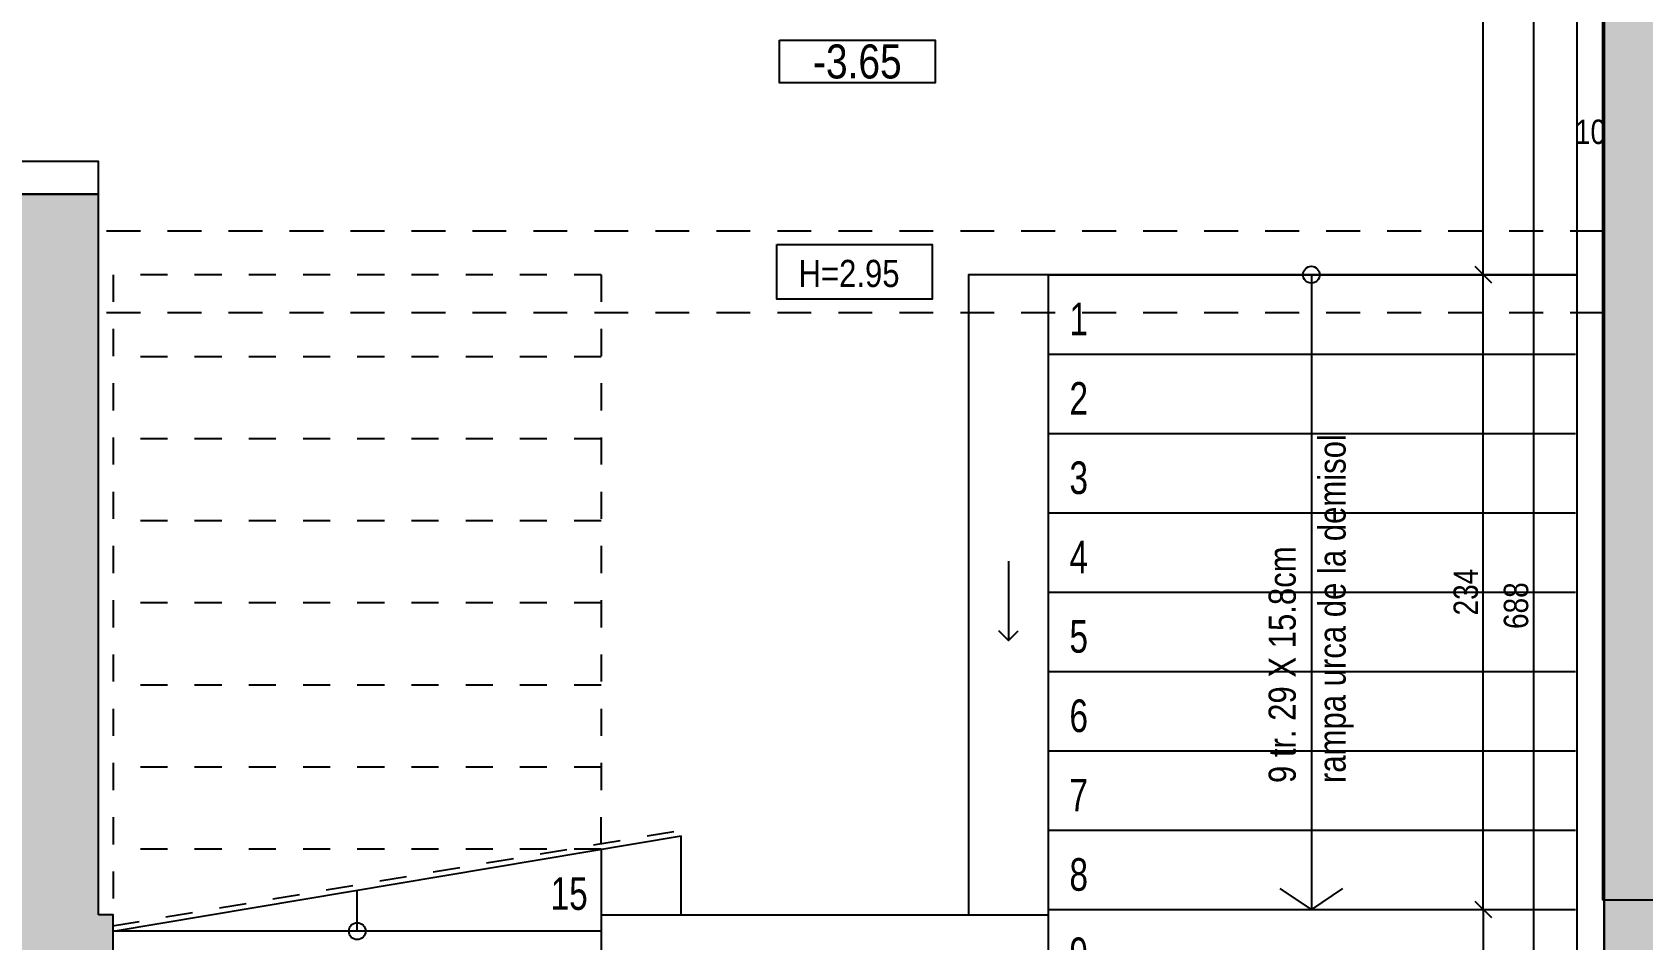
# Model space of a CAD drawing. Header units: metres. Extents: x 493 to 630, y -132 to -15.
# Drawn here: x 547.99 to 553.93, y -89.27 to -85.92 of the extents above; entities that cross this region are included whole.
import ezdxf
from ezdxf.enums import TextEntityAlignment as Align

# ---------------------------------------------------------------- set-up
doc = ezdxf.new("R2010")
doc.units = ezdxf.units.M
doc.header["$MEASUREMENT"] = 0
doc.header["$PDMODE"] = 3
doc.linetypes.add('HIDDEN', pattern=[0.375, 0.25, -0.125])
doc.linetypes.add('HIDDEN2', pattern=[0.1875, 0.125, -0.0625])
for name, color, linetype in [('a_caramida', 2, 'Continuous'), ('a_cote_50', 9, 'Continuous'), ('a_cote_nivel', 9, 'Continuous'), ('a_grinzi', 253, 'HIDDEN'), ('a_indicatii', 7, 'Continuous'), ('a_indicatii_text', 7, 'Continuous'), ('a_pereti_hasuri', 253, 'Continuous'), ('a_punctat', 40, 'HIDDEN2'), ('a_scari', 3, 'Continuous'), ('a_tamplarie_usi', 6, 'Continuous'), ('a_text', 7, 'Continuous'), ('a_vederi', 74, 'Continuous')]:
    doc.layers.add(name, color=color, linetype=linetype)
doc.styles.add('ROMANS', font='ROMANS.shx', dxfattribs={"width": 0.75})
doc.styles.get("Standard").update_dxf_attribs({"font": 'ARIALN.TTF'})
doc.styles.add('Swiss Condensed Light', font='swisscl.ttf')
doc.dimstyles.new('50 cote', dxfattribs={"dimtxt": 0.09, "dimasz": 0.06, "dimexe": 0, "dimexo": 0, "dimgap": 0.018, "dimtad": 1, "dimdec": 1, "dimlfac": 100, "dimrnd": 0.5, "dimdsep": 46, "dimtxsty": 'Standard', "dimblk": 'OBLIQUE', "dimcen": 0.00045, "dimclrd": 256, "dimclrt": 4, "dimadec": 1, "dimazin": 0, "dimtfac": 1, "dimtdec": 1, "dimtix": 1, "dimtofl": 0, "dimtmove": 0, "dimatfit": 3, "dimldrblk": 'OBLIQUE', "dimfxl": 0, "dimtolj": 1, "dimtzin": 0, "dimarcsym": 0})
pattern_1 = [(45, (-4876.954644, 8292.469365), (-0.04419417382, 0.04419417382), []), (45, (-4876.91045, 8292.469365), (-0.04419417382, 0.04419417382), [0.03125, -0.015625])]

# ---------------------------------------------------------------- blocks, each defined once
blk = doc.blocks.new('COTE_NIVEL_DRAFT')
at = {"layer": 'a_cote_nivel'}
blk.add_lwpolyline([(-27.5, -2.5), (27.5, -2.5), (27.5, -17.5), (-27.5, -17.5)], close=True, dxfattribs=at)
blk = doc.blocks.new('cota nivel')
at = {"layer": 'a_cote_nivel', "xscale": 1.272727272727934, "yscale": 1.272727272727934, "zscale": 1.272727272727934}
blk.add_blockref('COTE_NIVEL_DRAFT', (0, 12.73), dxfattribs=at)
at = {"layer": 'a_cote_nivel', "style": 'ROMANS', "width": 0.6}
blk.add_attdef('COTA', text='', height=15.27, dxfattribs=at).set_placement((0, 0), align=Align.MIDDLE_CENTER)
blk = doc.blocks.new('_Oblique')
at = {"color": 0, "linetype": 'ByBlock', "lineweight": -2}
blk.add_line((-0.5, -0.5), (0.5, 0.5), dxfattribs=at)
blk = doc.blocks.new('*D945')
at = {"layer": 'a_cote_50', "lineweight": -2, "ltscale": 0.3}
blk.add_line((553.3445, -89.1571), (553.3445, -91.4771), dxfattribs=at)
at = {"layer": 'Defpoints', "color": 0, "ltscale": 0.3}
for p in [(553.6853, -89.1571), (553.3445, -91.4771), (553.6853, -91.4771)]:
    blk.add_point(p, dxfattribs=at)
at = {"layer": 'a_cote_50', "lineweight": -2, "ltscale": 0.3, "xscale": 0.06, "yscale": 0.06, "zscale": 0.06}
for p, rotation in [((553.3445, -89.1571), 90), ((553.3445, -91.4771), 270)]:
    blk.add_blockref('_Oblique', p, dxfattribs=dict(at, rotation=rotation))
at = {"layer": 'a_cote_50', "color": 4, "ltscale": 0.3, "insert": (553.2805, -90.3171), "char_height": 0.09, "attachment_point": 5, "rotation": 90}
blk.add_mtext('\\A1;232', dxfattribs=at)
blk = doc.blocks.new('*D946')
at = {"layer": 'a_cote_50', "lineweight": -2, "ltscale": 0.3}
blk.add_line((553.3445, -89.1571), (553.3445, -86.8171), dxfattribs=at)
at = {"layer": 'Defpoints', "color": 0, "ltscale": 0.3}
for p in [(553.3253, -86.8171), (553.3445, -86.8171), (553.6853, -89.1571)]:
    blk.add_point(p, dxfattribs=at)
at = {"layer": 'a_cote_50', "lineweight": -2, "ltscale": 0.3, "xscale": 0.06, "yscale": 0.06, "zscale": 0.06}
for p, rotation in [((553.3445, -86.8171), 90), ((553.3445, -89.1571), 270)]:
    blk.add_blockref('_Oblique', p, dxfattribs=dict(at, rotation=rotation))
at = {"layer": 'a_cote_50', "color": 4, "ltscale": 0.3, "insert": (553.2805, -87.9871), "char_height": 0.09, "attachment_point": 5, "rotation": 90}
blk.add_mtext('\\A1;234', dxfattribs=at)
blk = doc.blocks.new('*D947')
at = {"layer": 'a_cote_50', "lineweight": -2, "ltscale": 0.3}
blk.add_line((553.3445, -86.8171), (553.3445, -84.5971), dxfattribs=at)
at = {"layer": 'Defpoints', "color": 0, "ltscale": 0.3}
for p in [(553.3445, -84.5971), (553.3636, -84.5971), (553.3253, -86.8171)]:
    blk.add_point(p, dxfattribs=at)
at = {"layer": 'a_cote_50', "lineweight": -2, "ltscale": 0.3, "xscale": 0.06, "yscale": 0.06, "zscale": 0.06}
for p, rotation in [((553.3445, -84.5971), 90), ((553.3445, -86.8171), 270)]:
    blk.add_blockref('_Oblique', p, dxfattribs=dict(at, rotation=rotation))
at = {"layer": 'a_cote_50', "color": 4, "ltscale": 0.3, "insert": (553.2813, -85.7071), "char_height": 0.09, "attachment_point": 5, "rotation": 90}
blk.add_mtext('\\A1;222', dxfattribs=at)
blk = doc.blocks.new('*D948')
at = {"layer": 'a_cote_50', "lineweight": -2, "ltscale": 0.3}
blk.add_line((553.53, -84.5971), (553.53, -91.4771), dxfattribs=at)
at = {"layer": 'Defpoints', "color": 0, "ltscale": 0.3}
for p in [(553.6903, -84.5971), (553.53, -91.4771), (553.6853, -91.4771)]:
    blk.add_point(p, dxfattribs=at)
at = {"layer": 'a_cote_50', "lineweight": -2, "ltscale": 0.3, "xscale": 0.06, "yscale": 0.06, "zscale": 0.06}
for p, rotation in [((553.53, -84.5971), 90), ((553.53, -91.4771), 270)]:
    blk.add_blockref('_Oblique', p, dxfattribs=dict(at, rotation=rotation))
at = {"layer": 'a_cote_50', "color": 4, "ltscale": 0.3, "insert": (553.466, -88.0371), "char_height": 0.09, "attachment_point": 5, "rotation": 90}
blk.add_mtext('\\A1;688', dxfattribs=at)
blk = doc.blocks.new('*D959')
at = {"layer": 'Defpoints', "color": 0, "ltscale": 0.3}
for p in [(553.6903, -86.3548), (553.6903, -86.5172), (553.7903, -86.5172)]:
    blk.add_point(p, dxfattribs=at)
at = {"layer": 'a_cote_50', "color": 4, "ltscale": 0.3, "insert": (553.7403, -86.2908), "char_height": 0.09, "attachment_point": 5}
blk.add_mtext('\\A1;10', dxfattribs=at)

msp = doc.modelspace()

# ---------------------------------------------------------------- hatches: boundary and pattern name
at = {"layer": 'a_pereti_hasuri', "ltscale": 0.3}
h = msp.add_hatch(dxfattribs=at)
h.set_pattern_fill('ANSI33', color=256, scale=0.25, style=0)
h.set_pattern_definition(pattern_1)
h.paths.add_polyline_path([(553.4293, -92.7946), (553.4293, -91.8771), (553.7903, -91.8771), (553.7903, -84.5971), (553.0553, -84.5971), (553.0553, -84.0896), (553.7853, -84.0896), (553.7853, -82.3896), (553.8353, -82.3896), (553.8353, -82.0846), (554.2605, -82.0846), (554.2605, -82.3846), (554.4755, -82.3846), (554.4755, -82.7846), (554.6355, -82.7846), (554.6355, -82.9846), (554.6355, -83.0596), (554.2203, -83.0596), (554.2203, -85.6896), (554.0953, -85.6896), (554.0953, -89.3896), (554.2153, -89.3896), (554.2153, -91.7096), (554.6203, -91.7096), (554.6203, -92.0096), (554.6203, -92.2996), (554.6203, -92.7946)])
h = msp.add_hatch(dxfattribs=at)
h.set_pattern_fill('ANSI33', color=256, scale=0.25, style=0)
h.set_pattern_definition(pattern_1)
h.paths.add_polyline_path([(548.2353, -89.1771), (548.2353, -86.5196), (547.4783, -86.5196), (547.4783, -87.0246), (541.6383, -87.0246), (541.6383, -88.7646), (541.7233, -88.7646), (542.0233, -88.7646), (542.0233, -88.0896), (541.7233, -88.0896), (541.7233, -87.1194), (542.0233, -87.1194), (547.7733, -87.1194), (547.7733, -91.9194), (547.5483, -91.9194), (547.5483, -92.0794), (547.3283, -92.0794), (547.3283, -92.7946), (548.3633, -92.7946), (548.3633, -91.8771), (548.1653, -91.8771), (548.1653, -89.4571), (548.2903, -89.4571), (548.2903, -89.1771)])

# ---------------------------------------------------------------- linework, layer by layer
at = {"layer": 'a_caramida', "ltscale": 0.3}
msp.add_lwpolyline([(554.0953, -85.6896), (554.0953, -89.3896), (554.2153, -89.3896), (554.2153, -91.7096), (554.6203, -91.7096), (554.6203, -92.0096), (554.6203, -92.2996), (554.6203, -92.7946), (553.4293, -92.7946), (553.4293, -91.8771), (553.7903, -91.8771), (553.7903, -84.5971)], dxfattribs=at)
msp.add_lwpolyline([(548.2353, -89.1771), (548.2353, -86.5196), (547.4783, -86.5196), (547.4783, -87.0246), (541.6383, -87.0246), (541.6383, -88.7646), (541.7233, -88.7646), (542.0233, -88.7646), (542.0233, -88.0896), (541.7233, -88.0896), (541.7233, -87.1194), (542.0233, -87.1194), (547.7733, -87.1194), (547.7733, -91.9194), (547.5483, -91.9194), (547.5483, -92.0794), (547.3283, -92.0794), (547.3283, -92.7946), (548.3633, -92.7946), (548.3633, -91.8771), (548.1653, -91.8771), (548.1653, -89.4571), (548.2903, -89.4571), (548.2903, -89.1771)], close=True, dxfattribs=at)
at = {"layer": 'a_cote_50', "ltscale": 0.3}
msp.add_line((551.5928, -88.1655), (551.5571, -88.1297), dxfattribs=at)
for points in [[(568.7453, -89.1211), (570.9453, -89.1211), (570.9453, -40.2745), (567.4818, -40.5631), (568.5645, -28.8028), (539.9527, -21.8688), (539.835, -22.3547), (536.1514, -21.462), (536.2469, -30.2915), (538.1811, -30.7603), (536.881, -36.125), (548.6367, -38.9739), (557.2625, -41.0914), (557.2618, -51.3164), (560.1356, -51.3166), (560.1356, -58.222), (560.1356, -71.7996), (557.2551, -71.7996), (557.3251, -78.5696), (553.7851, -78.5696), (553.7851, -89.1211), (570.9453, -89.1211)], [(553.7903, -84.5971), (553.7903, -91.4771)], [(551.5928, -87.873), (551.5928, -88.1655), (551.6285, -88.1297)]]:
    msp.add_lwpolyline(points, dxfattribs=at)
at = {"layer": 'a_grinzi', "ltscale": 0.5}
for points in [[(553.7903, -86.6571), (548.2353, -86.6571)], [(553.7903, -86.9571), (548.2353, -86.9571)]]:
    msp.add_lwpolyline(points, dxfattribs=at)
at = {"layer": 'a_punctat', "ltscale": 0.5}
msp.add_line((550.0903, -86.8171), (548.2903, -86.8171), dxfattribs=at)
for points in [[(548.2903, -86.8171), (548.2903, -89.1771)], [(550.0903, -86.8171), (550.0895, -88.9144)], [(550.0903, -87.1196), (548.2903, -87.1196)], [(550.0903, -87.4221), (548.2903, -87.4221)], [(550.0903, -87.7246), (548.2903, -87.7246)], [(550.0903, -88.0271), (548.2903, -88.0271)], [(550.0903, -88.3296), (548.2903, -88.3296)], [(550.0903, -88.6321), (548.2903, -88.6321)], [(548.287, -89.2174), (550.3853, -88.8647)], [(550.0903, -88.9346), (548.2903, -88.9346)]]:
    msp.add_lwpolyline(points, dxfattribs=at)
at = {"layer": 'a_scari', "ltscale": 0.3}
msp.add_line((552.7103, -86.8171), (552.7103, -89.1571), dxfattribs=at)
for points in [[(553.6853, -86.8171), (551.7353, -86.8171)], [(551.7403, -86.8171), (553.6903, -86.8171)], [(551.7403, -87.1096), (553.6853, -87.1096)], [(551.7403, -87.4021), (553.6853, -87.4021)], [(551.7403, -87.6946), (553.6853, -87.6946)], [(551.7403, -87.9871), (553.6853, -87.9871)], [(551.7403, -88.2796), (553.6853, -88.2796)], [(551.7403, -88.5721), (553.6853, -88.5721)], [(548.2903, -89.2371), (550.3853, -88.885)], [(551.7403, -88.8646), (553.6853, -88.8646)], [(549.1903, -89.2371), (549.1903, -89.0858)], [(551.7403, -89.1571), (553.6853, -89.1571)], [(550.0903, -89.2371), (548.2903, -89.2371)]]:
    msp.add_lwpolyline(points, dxfattribs=at)
at = {"layer": 'a_scari', "ltscale": 0.5}
msp.add_lwpolyline([(552.8255, -89.0801), (552.7103, -89.1571), (552.5951, -89.0801)], dxfattribs=at)
at = {"layer": 'a_scari', "ltscale": 0.3}
for centre in [(552.7103, -86.8171), (549.1903, -89.2371)]:
    msp.add_circle(centre, 0.031, dxfattribs=at)
at = {"layer": 'a_tamplarie_usi', "ltscale": 0.3}
msp.add_lwpolyline([(547.6483, -86.5196), (547.9583, -86.5196), (548.2353, -86.5196), (548.2353, -86.3996), (547.6483, -86.3996)], close=True, dxfattribs=at)
at = {"layer": 'a_text'}
msp.add_lwpolyline([(550.7378, -86.7056), (551.3118, -86.7056), (551.3118, -86.9069), (550.7378, -86.9069)], close=True, dxfattribs=at)
at = {"layer": 'a_vederi', "ltscale": 0.3}
for points in [[(553.7903, -84.5971), (553.7903, -91.4771), (553.7903, -91.5771), (553.6903, -91.5771), (548.2903, -91.5771), (548.1903, -91.5771), (548.1903, -89.4571)], [(553.6903, -84.5971), (553.6903, -91.4771), (548.2903, -91.4771), (548.2903, -89.2371)], [(550.0903, -88.9346), (550.0903, -89.4721), (551.7403, -89.4721), (551.7403, -86.8171), (551.4453, -86.8171), (551.4453, -89.1771)], [(550.3853, -89.1771), (550.3853, -88.885)], [(550.0903, -89.1771), (551.7403, -89.1771)]]:
    msp.add_lwpolyline(points, dxfattribs=at)

# ---------------------------------------------------------------- block references
at = {"layer": 'a_indicatii'}
ref = msp.add_blockref('cota nivel', (551.0354, -86.0309), dxfattribs=dict(at, xscale=0.008200420351329285, yscale=0.008200420351329285, zscale=0.008200420351329285))
ref.add_attrib('COTA', '-3.65', dxfattribs={"layer": 'a_cote_nivel', "height": 0.12524}).set_placement((551.0354, -86.0309), align=Align.MIDDLE_CENTER)

# ---------------------------------------------------------------- texts
at = {"layer": 'a_indicatii_text', "linetype": 'Continuous', "style": 'Swiss Condensed Light'}
for s, p in [('1', (551.8179, -87.0405)), ('2', (551.8179, -87.333)), ('3', (551.8179, -87.6255)), ('4', (551.8179, -87.918)), ('5', (551.8179, -88.2105)), ('6', (551.8179, -88.503)), ('7', (551.8179, -88.7955)), ('8', (551.8179, -89.088)), ('15', (549.9037, -89.1584)), ('9', (551.8179, -89.3805))]:
    msp.add_text(s, height=0.12, dxfattribs=at).set_placement(p)
at = {"layer": 'a_text', "insert": (550.8185, -86.8637), "char_height": 0.1, "width": 1.87247, "attachment_point": 7}
msp.add_mtext('\\A1;H=2.95', dxfattribs=at)
at = {"layer": 'a_text', "char_height": 0.1, "width": 1.87247, "attachment_point": 7, "rotation": 90}
for s, insert in [('\\pt0.1;rampa urca de la demisol', (552.8669, -88.6909)), ('9 tr. 29 X 15.8cm', (552.6542, -88.6909))]:
    msp.add_mtext(s, dxfattribs=dict(at, insert=insert))

# ---------------------------------------------------------------- dimensions: what is measured, and where the dimension line sits
at = {"layer": 'a_cote_50', "ltscale": 0.3}
for base, p1, p2, angle, picture, middle in [((553.3445, -84.5971), (553.3253, -86.8171), (553.3636, -84.5971), 270, '*D947', (553.2813, -85.7071)), ((553.6903, -86.3548), (553.7903, -86.5172), (553.6903, -86.5172), 180, '*D959', (553.7403, -86.2908)), ((553.3445, -86.8171), (553.6853, -89.1571), (553.3253, -86.8171), 270, '*D946', (553.2805, -87.9871))]:
    dim = msp.add_linear_dim(base=base, p1=p1, p2=p2, angle=angle, dimstyle='50 cote', override={"dimtmove": 1}, dxfattribs=at)
    dim.commit()
    dim.dimension.update_dxf_attribs({"geometry": picture, "text_midpoint": middle})
for base, p1, picture, middle in [((553.53, -91.4771), (553.6903, -84.5971), '*D948', (553.466, -88.0371)), ((553.3445, -91.4771), (553.6853, -89.1571), '*D945', (553.2805, -90.3171))]:
    dim = msp.add_linear_dim(base=base, p1=p1, p2=(553.6853, -91.4771), angle=270, dimstyle='50 cote', dxfattribs=at)
    dim.commit()
    dim.dimension.update_dxf_attribs({"geometry": picture, "text_midpoint": middle})

doc.saveas('drawing.dxf')
